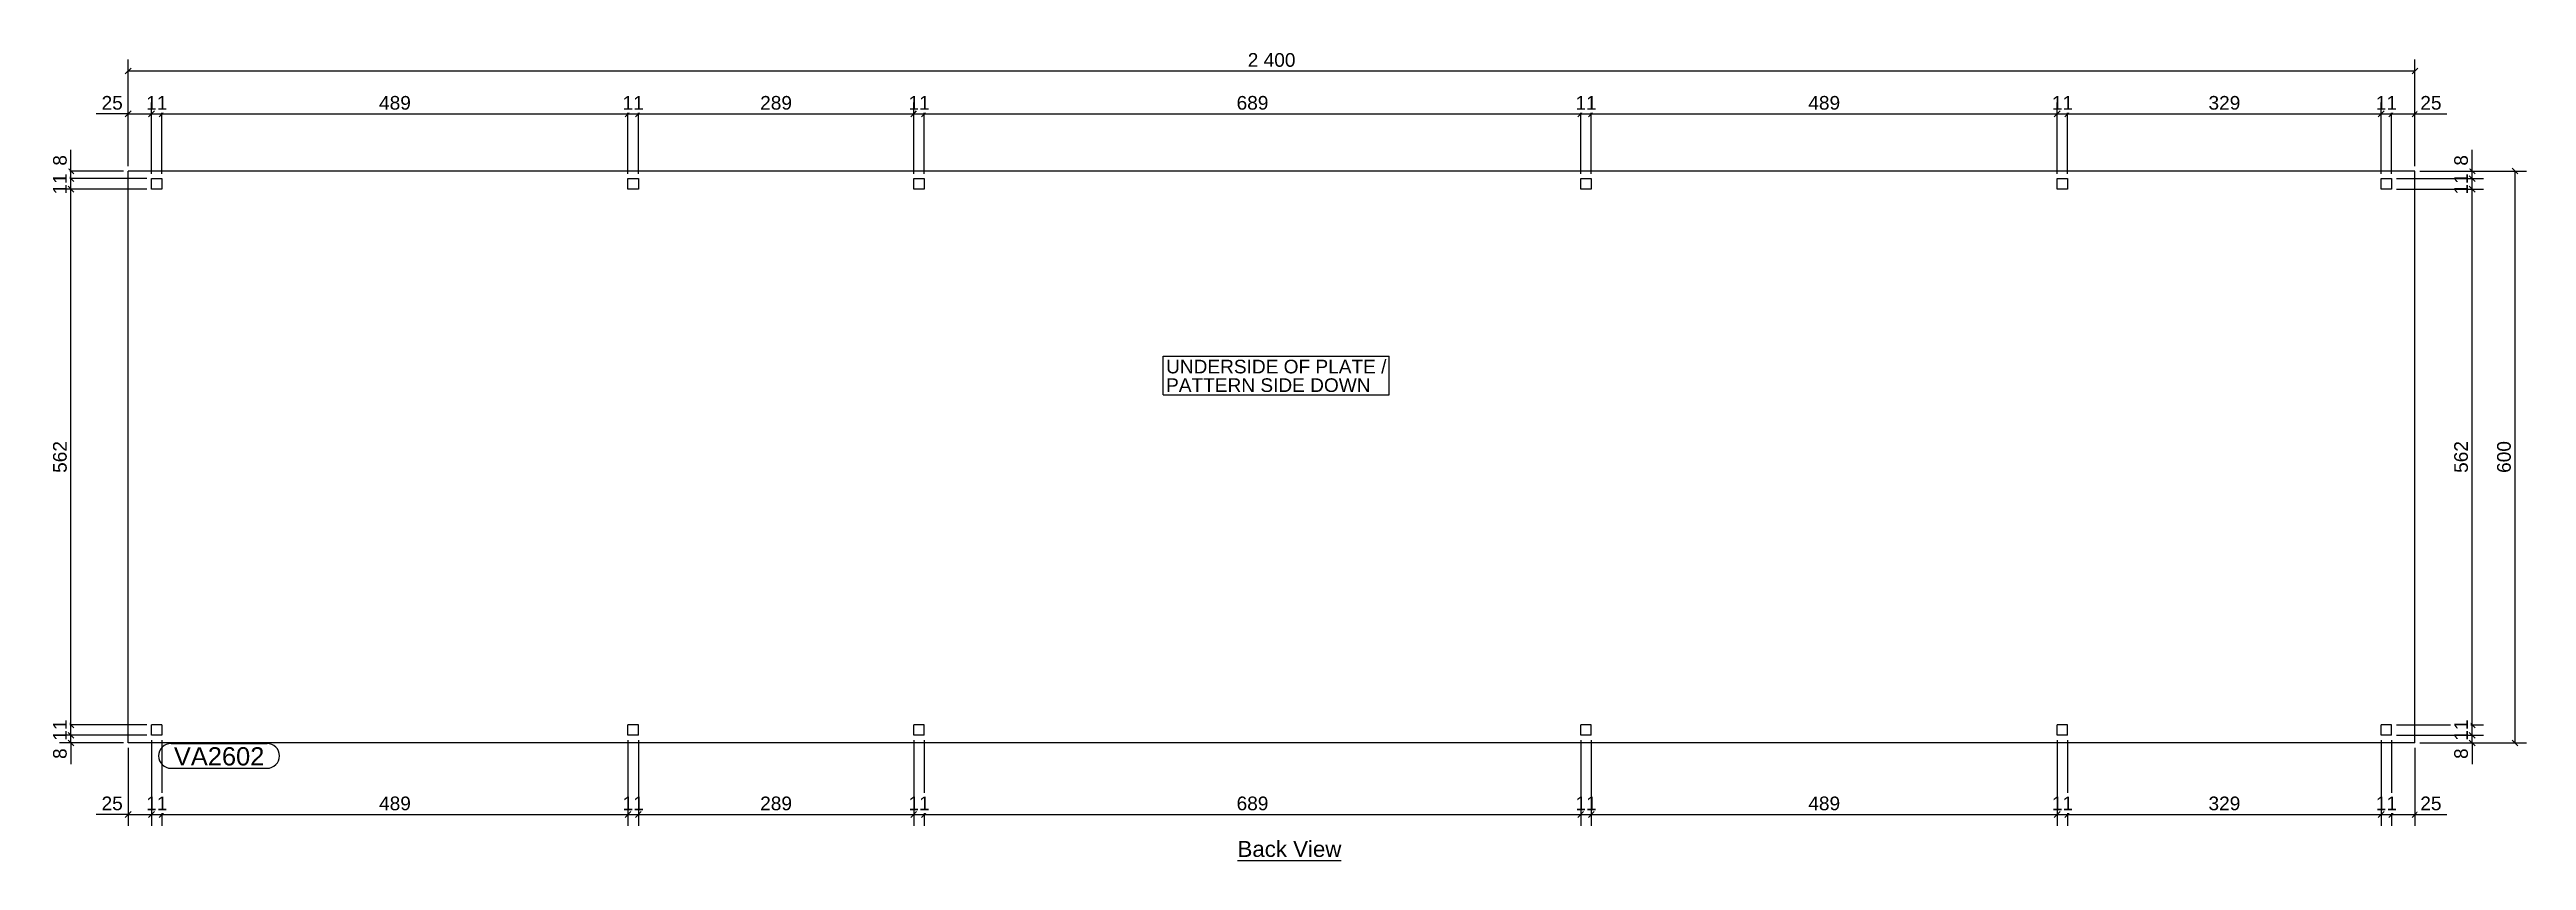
# Model space of a CAD drawing. Header units: millimetres. Extents: x 12 to 2612, y 22 to 873.
import ezdxf

# ---------------------------------------------------------------- set-up
doc = ezdxf.new("R2010")
doc.units = ezdxf.units.MM
doc.styles.add('Arial', font='ARIAL.TTF', dxfattribs={"height": 0.2})

# ---------------------------------------------------------------- blocks, each defined once
blk = doc.blocks.new('Unknown-35597796-11 - 4921')
at = {"color": 6, "linetype": 'Continuous'}
blk.add_line((1258.8, 22.5), (1367.7, 22.5), dxfattribs=at)
at = {"color": 0, "linetype": 'Continuous'}
blk.add_wipeout([(1367.7, 26.2), (1367.7, 43.8), (1258.8, 43.8), (1258.8, 26.2)], dxfattribs=at)
at = {"color": 6, "linetype": 'Continuous', "style": 'Arial'}
blk.add_text('Back View', height=16.71, dxfattribs=at).set_placement((1258.8, 26.2))
blk = doc.blocks.new('Part-35597796-4956 - 4921')
at = {"color": 30, "linetype": 'Continuous'}
for p, q in [((2494.5, 745.8), (94.5, 745.8)), ((94.5, 145.8), (94.5, 745.8)), ((119, 726.8), (119, 737.8)), ((119, 737.8), (130, 737.8)), ((130, 737.8), (130, 726.8)), ((619, 726.8), (619, 737.8)), ((619, 737.8), (630, 737.8)), ((630, 737.8), (630, 726.8)), ((919, 726.8), (919, 737.8)), ((919, 737.8), (930, 737.8)), ((930, 737.8), (930, 726.8)), ((1619, 726.8), (1619, 737.8)), ((1619, 737.8), (1630, 737.8)), ((1630, 737.8), (1630, 726.8)), ((2119, 726.8), (2119, 737.8)), ((2119, 737.8), (2130, 737.8)), ((2130, 737.8), (2130, 726.8)), ((2459, 726.8), (2459, 737.8)), ((2459, 737.8), (2470, 737.8)), ((2470, 737.8), (2470, 726.8)), ((2494.5, 145.8), (2494.5, 745.8)), ((130, 726.8), (119, 726.8)), ((630, 726.8), (619, 726.8)), ((930, 726.8), (919, 726.8)), ((1630, 726.8), (1619, 726.8)), ((2130, 726.8), (2119, 726.8)), ((2470, 726.8), (2459, 726.8)), ((130, 164.8), (119, 164.8)), ((119, 153.8), (119, 164.8)), ((130, 164.8), (130, 153.8)), ((630, 164.8), (619, 164.8)), ((619, 153.8), (619, 164.8)), ((630, 153.8), (630, 164.8)), ((930, 164.8), (919, 164.8)), ((919, 153.8), (919, 164.8)), ((930, 153.8), (930, 164.8)), ((1630, 164.8), (1619, 164.8)), ((1619, 153.8), (1619, 164.8)), ((1630, 153.8), (1630, 164.8)), ((2130, 164.8), (2119, 164.8)), ((2119, 153.8), (2119, 164.8)), ((2130, 153.8), (2130, 164.8)), ((2470, 164.8), (2459, 164.8)), ((2459, 153.8), (2459, 164.8)), ((2470, 153.8), (2470, 164.8)), ((2494.5, 145.8), (94.5, 145.8)), ((130, 153.8), (119, 153.8)), ((630, 153.8), (619, 153.8)), ((930, 153.8), (919, 153.8)), ((1630, 153.8), (1619, 153.8)), ((2130, 153.8), (2119, 153.8)), ((2470, 153.8), (2459, 153.8))]:
    blk.add_line(p, q, dxfattribs=at)
blk = doc.blocks.new('StraightDimension-35597796-5137 - 4921')
at = {"color": 7, "linetype": 'Continuous'}
for p, q in [((619, 148.8), (619, 58.8)), ((630, 148.8), (630, 58.8)), ((616, 67.7), (622, 73.8)), ((619, 70.8), (630, 70.8)), ((633, 73.8), (627, 67.7))]:
    blk.add_line(p, q, dxfattribs=at)
at = {"color": 0}
blk.add_wipeout([(638.6, 72.3), (638.6, 93.2), (610.4, 93.2), (610.4, 72.3)], dxfattribs=at)
at = {"color": 96, "style": 'Arial'}
blk.add_text('11', height=14.33, dxfattribs=at).set_placement((613.4, 75.2))
blk = doc.blocks.new('StraightDimension-35597796-5087 - 4921')
at = {"color": 7, "linetype": 'Continuous'}
for p, q in [((2475, 737.8), (2566.5, 737.8)), ((2551.5, 740.8), (2557.5, 734.7)), ((2557.5, 723.7), (2551.5, 729.8)), ((2554.5, 726.8), (2554.5, 737.8)), ((2475, 726.8), (2566.5, 726.8))]:
    blk.add_line(p, q, dxfattribs=at)
at = {"color": 0}
blk.add_wipeout([(2553, 746.4), (2532, 746.4), (2532, 718.1), (2553, 718.1)], dxfattribs=at)
at = {"color": 96, "style": 'Arial'}
blk.add_text('11', height=14.33, rotation=90.0002, dxfattribs=at).set_placement((2550, 721.1))
blk = doc.blocks.new('StraightDimension-35597796-5133 - 4921')
at = {"color": 7, "linetype": 'Continuous'}
for p, q in [((1619, 148.8), (1619, 58.8)), ((1630, 148.8), (1630, 58.8)), ((1616, 67.7), (1622, 73.8)), ((1619, 70.8), (1630, 70.8)), ((1633, 73.8), (1627, 67.7))]:
    blk.add_line(p, q, dxfattribs=at)
at = {"color": 0}
blk.add_wipeout([(1638.6, 72.3), (1638.6, 93.2), (1610.4, 93.2), (1610.4, 72.3)], dxfattribs=at)
at = {"color": 96, "style": 'Arial'}
blk.add_text('11', height=14.33, dxfattribs=at).set_placement((1613.4, 75.2))
blk = doc.blocks.new('StraightDimension-35597796-5088 - 4921')
at = {"color": 7, "linetype": 'Continuous'}
for p, q in [((2557.5, 723.7), (2551.5, 729.8)), ((2475, 726.8), (2566.5, 726.8)), ((2554.5, 164.7), (2554.5, 726.8)), ((2475, 164.7), (2566.5, 164.7)), ((2551.5, 167.8), (2557.5, 161.7))]:
    blk.add_line(p, q, dxfattribs=at)
at = {"color": 0}
blk.add_wipeout([(2553, 465.4), (2532, 465.4), (2532, 426.1), (2553, 426.1)], dxfattribs=at)
at = {"color": 96, "style": 'Arial'}
blk.add_text('562', height=14.33, rotation=90.0002, dxfattribs=at).set_placement((2550, 429.1))
blk = doc.blocks.new('StraightDimension-35597796-4960 - 4921')
at = {"color": 7, "linetype": 'Continuous'}
for p, q in [((89.5, 745.8), (22.5, 745.8)), ((114, 737.8), (22.5, 737.8)), ((31.5, 748.8), (37.5, 742.7)), ((37.5, 734.7), (31.5, 740.8)), ((34.5, 737.8), (34.5, 745.8))]:
    blk.add_line(p, q, dxfattribs=at)
at = {"color": 0}
blk.add_wipeout([(33, 765.5), (12, 765.5), (12, 748.4), (33, 748.4)], dxfattribs=at)
at = {"color": 7, "linetype": 'Continuous'}
blk.add_line((34.5, 745.8), (34.5, 768.1), dxfattribs=at)
blk.add_line((34.5, 745.8), (34.5, 768.1), dxfattribs=at)
at = {"color": 96, "style": 'Arial'}
blk.add_text('8', height=14.3, rotation=90.0002, dxfattribs=at).set_placement((30, 751.4))
blk = doc.blocks.new('StraightDimension-35597796-5089 - 4921')
at = {"color": 7, "linetype": 'Continuous'}
for p, q in [((2475, 164.7), (2566.5, 164.7)), ((2551.5, 167.8), (2557.5, 161.7)), ((2557.5, 150.7), (2551.5, 156.8)), ((2554.5, 153.8), (2554.5, 164.7)), ((2475, 153.8), (2566.5, 153.8))]:
    blk.add_line(p, q, dxfattribs=at)
at = {"color": 0}
blk.add_wipeout([(2553, 173.4), (2532, 173.4), (2532, 145.1), (2553, 145.1)], dxfattribs=at)
at = {"color": 96, "style": 'Arial'}
blk.add_text('11', height=14.33, rotation=90.0002, dxfattribs=at).set_placement((2550, 148.1))
blk = doc.blocks.new('StraightDimension-35597796-4961 - 4921')
at = {"color": 7, "linetype": 'Continuous'}
for p, q in [((114, 737.8), (22.5, 737.8)), ((31.5, 740.8), (37.5, 734.7)), ((37.5, 723.7), (31.5, 729.8)), ((34.5, 726.8), (34.5, 737.8)), ((114, 726.8), (22.5, 726.8))]:
    blk.add_line(p, q, dxfattribs=at)
at = {"color": 0}
blk.add_wipeout([(33, 746.4), (12, 746.4), (12, 718.1), (33, 718.1)], dxfattribs=at)
at = {"color": 96, "style": 'Arial'}
blk.add_text('11', height=14.33, rotation=90.0002, dxfattribs=at).set_placement((30, 721.1))
blk = doc.blocks.new('StraightDimension-35597796-5090 - 4921')
at = {"color": 7, "linetype": 'Continuous'}
for p, q in [((2551.5, 156.8), (2557.5, 150.7)), ((2475, 153.8), (2566.5, 153.8)), ((2499.5, 145.8), (2566.5, 145.8)), ((2557.5, 142.7), (2551.5, 148.8)), ((2554.5, 145.8), (2554.5, 153.8))]:
    blk.add_line(p, q, dxfattribs=at)
at = {"color": 0}
blk.add_wipeout([(2553, 143.1), (2532, 143.1), (2532, 126), (2553, 126)], dxfattribs=at)
at = {"color": 7, "linetype": 'Continuous'}
blk.add_line((2554.5, 145.8), (2554.5, 123.4), dxfattribs=at)
blk.add_line((2554.5, 145.8), (2554.5, 123.4), dxfattribs=at)
at = {"color": 96, "style": 'Arial'}
blk.add_text('8', height=14.3, rotation=90.0002, dxfattribs=at).set_placement((2550, 129))
blk = doc.blocks.new('StraightDimension-35597796-4962 - 4921')
at = {"color": 7, "linetype": 'Continuous'}
for p, q in [((37.5, 723.7), (31.5, 729.8)), ((114, 726.8), (22.5, 726.8)), ((34.5, 164.7), (34.5, 726.8)), ((114, 164.7), (22.5, 164.7)), ((31.5, 167.8), (37.5, 161.7))]:
    blk.add_line(p, q, dxfattribs=at)
at = {"color": 0}
blk.add_wipeout([(33, 465.4), (12, 465.4), (12, 426.1), (33, 426.1)], dxfattribs=at)
at = {"color": 96, "style": 'Arial'}
blk.add_text('562', height=14.33, rotation=90.0002, dxfattribs=at).set_placement((30, 429.1))
blk = doc.blocks.new('StraightDimension-35597796-5138 - 4921')
at = {"color": 7, "linetype": 'Continuous'}
for p, q in [((130, 148.8), (130, 58.8)), ((619, 148.8), (619, 58.8)), ((133, 73.8), (127, 67.7)), ((130, 70.8), (619, 70.8)), ((616, 67.7), (622, 73.8))]:
    blk.add_line(p, q, dxfattribs=at)
at = {"color": 0}
blk.add_wipeout([(394.2, 72.3), (394.2, 93.2), (354.8, 93.2), (354.8, 72.3)], dxfattribs=at)
at = {"color": 96, "style": 'Arial'}
blk.add_text('489', height=14.33, dxfattribs=at).set_placement((357.8, 75.2))
blk = doc.blocks.new('StraightDimension-35597796-4963 - 4921')
at = {"color": 7, "linetype": 'Continuous'}
for p, q in [((114, 164.7), (22.5, 164.7)), ((31.5, 167.8), (37.5, 161.7)), ((37.5, 150.7), (31.5, 156.8)), ((34.5, 153.8), (34.5, 164.7)), ((114, 153.8), (22.5, 153.8))]:
    blk.add_line(p, q, dxfattribs=at)
at = {"color": 0}
blk.add_wipeout([(33, 173.4), (12, 173.4), (12, 145.1), (33, 145.1)], dxfattribs=at)
at = {"color": 96, "style": 'Arial'}
blk.add_text('11', height=14.33, rotation=90.0002, dxfattribs=at).set_placement((30, 148.1))
blk = doc.blocks.new('StraightDimension-35597796-4964 - 4921')
at = {"color": 7, "linetype": 'Continuous'}
for p, q in [((31.5, 156.8), (37.5, 150.7)), ((114, 153.8), (22.5, 153.8)), ((89.5, 145.8), (22.5, 145.8)), ((37.5, 142.7), (31.5, 148.8)), ((34.5, 145.8), (34.5, 153.8))]:
    blk.add_line(p, q, dxfattribs=at)
at = {"color": 0}
blk.add_wipeout([(33, 143.1), (12, 143.1), (12, 126), (33, 126)], dxfattribs=at)
at = {"color": 7, "linetype": 'Continuous'}
blk.add_line((34.5, 145.8), (34.5, 123.4), dxfattribs=at)
blk.add_line((34.5, 145.8), (34.5, 123.4), dxfattribs=at)
at = {"color": 96, "style": 'Arial'}
blk.add_text('8', height=14.3, rotation=90.0002, dxfattribs=at).set_placement((30, 129))
blk = doc.blocks.new('StraightDimension-35597796-5191 - 4921')
at = {"color": 7, "linetype": 'Continuous'}
for p, q in [((133, 808.8), (127, 802.7)), ((130, 742.8), (130, 817.8)), ((616, 802.7), (622, 808.8)), ((619, 742.8), (619, 817.8)), ((130, 805.8), (619, 805.8))]:
    blk.add_line(p, q, dxfattribs=at)
at = {"color": 0}
blk.add_wipeout([(394.2, 807.2), (394.2, 828.2), (354.8, 828.2), (354.8, 807.2)], dxfattribs=at)
at = {"color": 96, "style": 'Arial'}
blk.add_text('489', height=14.33, dxfattribs=at).set_placement((357.8, 810.2))
blk = doc.blocks.new('StraightDimension-35597796-5086 - 4921')
at = {"color": 7, "linetype": 'Continuous'}
for p, q in [((2475, 737.8), (2566.5, 737.8)), ((2499.5, 745.8), (2566.5, 745.8)), ((2551.5, 748.8), (2557.5, 742.7)), ((2557.5, 734.7), (2551.5, 740.8)), ((2554.5, 737.8), (2554.5, 745.8))]:
    blk.add_line(p, q, dxfattribs=at)
at = {"color": 0}
blk.add_wipeout([(2553, 765.5), (2532, 765.5), (2532, 748.4), (2553, 748.4)], dxfattribs=at)
at = {"color": 7, "linetype": 'Continuous'}
blk.add_line((2554.5, 745.8), (2554.5, 768.1), dxfattribs=at)
blk.add_line((2554.5, 745.8), (2554.5, 768.1), dxfattribs=at)
at = {"color": 96, "style": 'Arial'}
blk.add_text('8', height=14.3, rotation=90.0002, dxfattribs=at).set_placement((2550, 751.4))
blk = doc.blocks.new('StraightDimension-35597796-5187 - 4921')
at = {"color": 7, "linetype": 'Continuous'}
for p, q in [((933, 808.8), (927, 802.7)), ((930, 742.8), (930, 817.8)), ((1616, 802.7), (1622, 808.8)), ((1619, 742.8), (1619, 817.8)), ((930, 805.8), (1619, 805.8))]:
    blk.add_line(p, q, dxfattribs=at)
at = {"color": 0}
blk.add_wipeout([(1294.2, 807.2), (1294.2, 828.2), (1254.8, 828.2), (1254.8, 807.2)], dxfattribs=at)
at = {"color": 96, "style": 'Arial'}
blk.add_text('689', height=14.33, dxfattribs=at).set_placement((1257.8, 810.2))
blk = doc.blocks.new('StraightDimension-35597796-5123 - 4921')
at = {"color": 7, "linetype": 'Continuous'}
for p, q in [((2499.5, 745.8), (2611.5, 745.8)), ((2602.5, 742.7), (2596.5, 748.8)), ((2599.5, 145.8), (2599.5, 745.8)), ((2499.5, 145.8), (2611.5, 145.8)), ((2596.5, 148.8), (2602.5, 142.7))]:
    blk.add_line(p, q, dxfattribs=at)
at = {"color": 0}
blk.add_wipeout([(2598, 465.4), (2577, 465.4), (2577, 426.1), (2598, 426.1)], dxfattribs=at)
at = {"color": 96, "style": 'Arial'}
blk.add_text('600', height=14.33, rotation=90.0002, dxfattribs=at).set_placement((2595, 429.1))
blk = doc.blocks.new('StraightDimension-35597796-5192 - 4921')
at = {"color": 7, "linetype": 'Continuous'}
for p, q in [((116, 802.7), (122, 808.8)), ((119, 742.8), (119, 817.8)), ((133, 808.8), (127, 802.7)), ((130, 742.8), (130, 817.8)), ((119, 805.8), (130, 805.8))]:
    blk.add_line(p, q, dxfattribs=at)
at = {"color": 0}
blk.add_wipeout([(138.6, 807.2), (138.6, 828.3), (110.4, 828.3), (110.4, 807.2)], dxfattribs=at)
at = {"color": 96, "style": 'Arial'}
blk.add_text('11', height=14.33, dxfattribs=at).set_placement((113.4, 810.2))
blk = doc.blocks.new('StraightDimension-35597796-5128 - 4921')
at = {"color": 7, "linetype": 'Continuous'}
for p, q in [((2470, 148.8), (2470, 58.8)), ((2494.5, 140.8), (2494.5, 58.8)), ((2467, 67.7), (2473, 73.8)), ((2470, 70.8), (2494.5, 70.8)), ((2497.5, 73.8), (2491.5, 67.7))]:
    blk.add_line(p, q, dxfattribs=at)
at = {"color": 0}
blk.add_wipeout([(2525.4, 72.3), (2525.4, 93.2), (2497.1, 93.2), (2497.1, 72.3)], dxfattribs=at)
at = {"color": 7, "linetype": 'Continuous'}
blk.add_line((2494.5, 70.8), (2528, 70.8), dxfattribs=at)
blk.add_line((2494.5, 70.8), (2528, 70.8), dxfattribs=at)
at = {"color": 96, "style": 'Arial'}
blk.add_text('25', height=14.33, dxfattribs=at).set_placement((2500.1, 75.2))
blk = doc.blocks.new('StraightDimension-35597796-5193 - 4921')
at = {"color": 7, "linetype": 'Continuous'}
for p, q in [((91.5, 802.7), (97.5, 808.8)), ((94.5, 750.8), (94.5, 817.8)), ((122, 808.8), (116, 802.7)), ((119, 742.8), (119, 817.8)), ((94.5, 805.8), (119, 805.8))]:
    blk.add_line(p, q, dxfattribs=at)
at = {"color": 0}
blk.add_wipeout([(91.9, 807.2), (91.9, 828.2), (63.6, 828.2), (63.6, 807.2)], dxfattribs=at)
at = {"color": 7, "linetype": 'Continuous'}
blk.add_line((94.5, 805.8), (61, 805.8), dxfattribs=at)
blk.add_line((94.5, 805.8), (61, 805.8), dxfattribs=at)
at = {"color": 96, "style": 'Arial'}
blk.add_text('25', height=14.33, dxfattribs=at).set_placement((66.6, 810.2))
blk = doc.blocks.new('StraightDimension-35597796-5129 - 4921')
at = {"color": 7, "linetype": 'Continuous'}
for p, q in [((2459, 148.8), (2459, 58.8)), ((2470, 148.8), (2470, 58.8)), ((2456, 67.7), (2462, 73.8)), ((2459, 70.8), (2470, 70.8)), ((2473, 73.8), (2467, 67.7))]:
    blk.add_line(p, q, dxfattribs=at)
at = {"color": 0}
blk.add_wipeout([(2478.6, 72.3), (2478.6, 93.2), (2450.4, 93.2), (2450.4, 72.3)], dxfattribs=at)
at = {"color": 96, "style": 'Arial'}
blk.add_text('11', height=14.33, dxfattribs=at).set_placement((2453.4, 75.2))
blk = doc.blocks.new('StraightDimension-35597796-5130 - 4921')
at = {"color": 7, "linetype": 'Continuous'}
for p, q in [((2130, 148.8), (2130, 58.8)), ((2459, 148.8), (2459, 58.8)), ((2133, 73.8), (2127, 67.7)), ((2130, 70.8), (2459, 70.8)), ((2456, 67.7), (2462, 73.8))]:
    blk.add_line(p, q, dxfattribs=at)
at = {"color": 0}
blk.add_wipeout([(2314.2, 72.3), (2314.2, 93.2), (2274.8, 93.2), (2274.8, 72.3)], dxfattribs=at)
at = {"color": 96, "style": 'Arial'}
blk.add_text('329', height=14.33, dxfattribs=at).set_placement((2277.8, 75.2))
blk = doc.blocks.new('StraightDimension-35597796-5131 - 4921')
at = {"color": 7, "linetype": 'Continuous'}
for p, q in [((2119, 148.8), (2119, 58.8)), ((2130, 148.8), (2130, 58.8)), ((2116, 67.7), (2122, 73.8)), ((2119, 70.8), (2130, 70.8)), ((2133, 73.8), (2127, 67.7))]:
    blk.add_line(p, q, dxfattribs=at)
at = {"color": 0}
blk.add_wipeout([(2138.6, 72.3), (2138.6, 93.2), (2110.4, 93.2), (2110.4, 72.3)], dxfattribs=at)
at = {"color": 96, "style": 'Arial'}
blk.add_text('11', height=14.33, dxfattribs=at).set_placement((2113.4, 75.2))
blk = doc.blocks.new('StraightDimension-35597796-5132 - 4921')
at = {"color": 7, "linetype": 'Continuous'}
for p, q in [((1630, 148.8), (1630, 58.8)), ((2119, 148.8), (2119, 58.8)), ((1633, 73.8), (1627, 67.7)), ((1630, 70.8), (2119, 70.8)), ((2116, 67.7), (2122, 73.8))]:
    blk.add_line(p, q, dxfattribs=at)
at = {"color": 0}
blk.add_wipeout([(1894.2, 72.3), (1894.2, 93.2), (1854.8, 93.2), (1854.8, 72.3)], dxfattribs=at)
at = {"color": 96, "style": 'Arial'}
blk.add_text('489', height=14.33, dxfattribs=at).set_placement((1857.8, 75.2))
blk = doc.blocks.new('StraightDimension-35597796-5134 - 4921')
at = {"color": 7, "linetype": 'Continuous'}
for p, q in [((930, 148.8), (930, 58.8)), ((1619, 148.8), (1619, 58.8)), ((933, 73.8), (927, 67.7)), ((930, 70.8), (1619, 70.8)), ((1616, 67.7), (1622, 73.8))]:
    blk.add_line(p, q, dxfattribs=at)
at = {"color": 0}
blk.add_wipeout([(1294.2, 72.3), (1294.2, 93.2), (1254.8, 93.2), (1254.8, 72.3)], dxfattribs=at)
at = {"color": 96, "style": 'Arial'}
blk.add_text('689', height=14.33, dxfattribs=at).set_placement((1257.8, 75.2))
blk = doc.blocks.new('StraightDimension-35597796-5135 - 4921')
at = {"color": 7, "linetype": 'Continuous'}
for p, q in [((919, 148.8), (919, 58.8)), ((930, 148.8), (930, 58.8)), ((916, 67.7), (922, 73.8)), ((919, 70.8), (930, 70.8)), ((933, 73.8), (927, 67.7))]:
    blk.add_line(p, q, dxfattribs=at)
at = {"color": 0}
blk.add_wipeout([(938.6, 72.3), (938.6, 93.2), (910.4, 93.2), (910.4, 72.3)], dxfattribs=at)
at = {"color": 96, "style": 'Arial'}
blk.add_text('11', height=14.33, dxfattribs=at).set_placement((913.4, 75.2))
blk = doc.blocks.new('StraightDimension-35597796-5136 - 4921')
at = {"color": 7, "linetype": 'Continuous'}
for p, q in [((630, 148.8), (630, 58.8)), ((919, 148.8), (919, 58.8)), ((633, 73.8), (627, 67.7)), ((630, 70.8), (919, 70.8)), ((916, 67.7), (922, 73.8))]:
    blk.add_line(p, q, dxfattribs=at)
at = {"color": 0}
blk.add_wipeout([(794.2, 72.3), (794.2, 93.2), (754.8, 93.2), (754.8, 72.3)], dxfattribs=at)
at = {"color": 96, "style": 'Arial'}
blk.add_text('289', height=14.33, dxfattribs=at).set_placement((757.8, 75.2))
blk = doc.blocks.new('StraightDimension-35597796-5139 - 4921')
at = {"color": 7, "linetype": 'Continuous'}
for p, q in [((119, 148.8), (119, 58.8)), ((130, 148.8), (130, 58.8)), ((116, 67.7), (122, 73.8)), ((119, 70.8), (130, 70.8)), ((133, 73.8), (127, 67.7))]:
    blk.add_line(p, q, dxfattribs=at)
at = {"color": 0}
blk.add_wipeout([(138.6, 72.3), (138.6, 93.2), (110.4, 93.2), (110.4, 72.3)], dxfattribs=at)
at = {"color": 96, "style": 'Arial'}
blk.add_text('11', height=14.33, dxfattribs=at).set_placement((113.4, 75.2))
blk = doc.blocks.new('StraightDimension-35597796-5140 - 4921')
at = {"color": 7, "linetype": 'Continuous'}
for p, q in [((94.5, 140.8), (94.5, 58.8)), ((119, 148.8), (119, 58.8)), ((91.5, 67.7), (97.5, 73.8)), ((94.5, 70.8), (119, 70.8)), ((122, 73.8), (116, 67.7))]:
    blk.add_line(p, q, dxfattribs=at)
at = {"color": 0}
blk.add_wipeout([(91.9, 72.3), (91.9, 93.2), (63.6, 93.2), (63.6, 72.3)], dxfattribs=at)
at = {"color": 7, "linetype": 'Continuous'}
blk.add_line((94.5, 70.8), (61, 70.8), dxfattribs=at)
blk.add_line((94.5, 70.8), (61, 70.8), dxfattribs=at)
at = {"color": 96, "style": 'Arial'}
blk.add_text('25', height=14.33, dxfattribs=at).set_placement((66.6, 75.2))
blk = doc.blocks.new('StraightDimension-35597796-5181 - 4921')
at = {"color": 7, "linetype": 'Continuous'}
for p, q in [((2467, 802.7), (2473, 808.8)), ((2470, 742.8), (2470, 817.8)), ((2497.5, 808.8), (2491.5, 802.7)), ((2494.5, 750.8), (2494.5, 817.8)), ((2470, 805.8), (2494.5, 805.8))]:
    blk.add_line(p, q, dxfattribs=at)
at = {"color": 0}
blk.add_wipeout([(2525.4, 807.2), (2525.4, 828.3), (2497.1, 828.3), (2497.1, 807.2)], dxfattribs=at)
at = {"color": 7, "linetype": 'Continuous'}
blk.add_line((2494.5, 805.8), (2528, 805.8), dxfattribs=at)
blk.add_line((2494.5, 805.8), (2528, 805.8), dxfattribs=at)
at = {"color": 96, "style": 'Arial'}
blk.add_text('25', height=14.33, dxfattribs=at).set_placement((2500.1, 810.2))
blk = doc.blocks.new('StraightDimension-35597796-5182 - 4921')
at = {"color": 7, "linetype": 'Continuous'}
for p, q in [((2456, 802.7), (2462, 808.8)), ((2459, 742.8), (2459, 817.8)), ((2473, 808.8), (2467, 802.7)), ((2470, 742.8), (2470, 817.8)), ((2459, 805.8), (2470, 805.8))]:
    blk.add_line(p, q, dxfattribs=at)
at = {"color": 0}
blk.add_wipeout([(2478.6, 807.2), (2478.6, 828.3), (2450.4, 828.3), (2450.4, 807.2)], dxfattribs=at)
at = {"color": 96, "style": 'Arial'}
blk.add_text('11', height=14.33, dxfattribs=at).set_placement((2453.4, 810.2))
blk = doc.blocks.new('StraightDimension-35597796-5183 - 4921')
at = {"color": 7, "linetype": 'Continuous'}
for p, q in [((2133, 808.8), (2127, 802.7)), ((2130, 742.8), (2130, 817.8)), ((2456, 802.7), (2462, 808.8)), ((2459, 742.8), (2459, 817.8)), ((2130, 805.8), (2459, 805.8))]:
    blk.add_line(p, q, dxfattribs=at)
at = {"color": 0}
blk.add_wipeout([(2314.2, 807.2), (2314.2, 828.2), (2274.8, 828.2), (2274.8, 807.2)], dxfattribs=at)
at = {"color": 96, "style": 'Arial'}
blk.add_text('329', height=14.33, dxfattribs=at).set_placement((2277.8, 810.2))
blk = doc.blocks.new('StraightDimension-35597796-5184 - 4921')
at = {"color": 7, "linetype": 'Continuous'}
for p, q in [((2116, 802.7), (2122, 808.8)), ((2119, 742.8), (2119, 817.8)), ((2133, 808.8), (2127, 802.7)), ((2130, 742.8), (2130, 817.8)), ((2119, 805.8), (2130, 805.8))]:
    blk.add_line(p, q, dxfattribs=at)
at = {"color": 0}
blk.add_wipeout([(2138.6, 807.2), (2138.6, 828.3), (2110.4, 828.3), (2110.4, 807.2)], dxfattribs=at)
at = {"color": 96, "style": 'Arial'}
blk.add_text('11', height=14.33, dxfattribs=at).set_placement((2113.4, 810.2))
blk = doc.blocks.new('StraightDimension-35597796-5185 - 4921')
at = {"color": 7, "linetype": 'Continuous'}
for p, q in [((1633, 808.8), (1627, 802.7)), ((1630, 742.8), (1630, 817.8)), ((2116, 802.7), (2122, 808.8)), ((2119, 742.8), (2119, 817.8)), ((1630, 805.8), (2119, 805.8))]:
    blk.add_line(p, q, dxfattribs=at)
at = {"color": 0}
blk.add_wipeout([(1894.2, 807.2), (1894.2, 828.2), (1854.8, 828.2), (1854.8, 807.2)], dxfattribs=at)
at = {"color": 96, "style": 'Arial'}
blk.add_text('489', height=14.33, dxfattribs=at).set_placement((1857.8, 810.2))
blk = doc.blocks.new('StraightDimension-35597796-5186 - 4921')
at = {"color": 7, "linetype": 'Continuous'}
for p, q in [((1616, 802.7), (1622, 808.8)), ((1619, 742.8), (1619, 817.8)), ((1633, 808.8), (1627, 802.7)), ((1630, 742.8), (1630, 817.8)), ((1619, 805.8), (1630, 805.8))]:
    blk.add_line(p, q, dxfattribs=at)
at = {"color": 0}
blk.add_wipeout([(1638.6, 807.2), (1638.6, 828.3), (1610.4, 828.3), (1610.4, 807.2)], dxfattribs=at)
at = {"color": 96, "style": 'Arial'}
blk.add_text('11', height=14.33, dxfattribs=at).set_placement((1613.4, 810.2))
blk = doc.blocks.new('StraightDimension-35597796-5188 - 4921')
at = {"color": 7, "linetype": 'Continuous'}
for p, q in [((916, 802.7), (922, 808.8)), ((919, 742.8), (919, 817.8)), ((933, 808.8), (927, 802.7)), ((930, 742.8), (930, 817.8)), ((919, 805.8), (930, 805.8))]:
    blk.add_line(p, q, dxfattribs=at)
at = {"color": 0}
blk.add_wipeout([(938.6, 807.2), (938.6, 828.3), (910.4, 828.3), (910.4, 807.2)], dxfattribs=at)
at = {"color": 96, "style": 'Arial'}
blk.add_text('11', height=14.33, dxfattribs=at).set_placement((913.4, 810.2))
blk = doc.blocks.new('StraightDimension-35597796-5189 - 4921')
at = {"color": 7, "linetype": 'Continuous'}
for p, q in [((633, 808.8), (627, 802.7)), ((630, 742.8), (630, 817.8)), ((916, 802.7), (922, 808.8)), ((919, 742.8), (919, 817.8)), ((630, 805.8), (919, 805.8))]:
    blk.add_line(p, q, dxfattribs=at)
at = {"color": 0}
blk.add_wipeout([(794.2, 807.2), (794.2, 828.2), (754.8, 828.2), (754.8, 807.2)], dxfattribs=at)
at = {"color": 96, "style": 'Arial'}
blk.add_text('289', height=14.33, dxfattribs=at).set_placement((757.8, 810.2))
blk = doc.blocks.new('StraightDimension-35597796-5190 - 4921')
at = {"color": 7, "linetype": 'Continuous'}
for p, q in [((616, 802.7), (622, 808.8)), ((619, 742.8), (619, 817.8)), ((633, 808.8), (627, 802.7)), ((630, 742.8), (630, 817.8)), ((619, 805.8), (630, 805.8))]:
    blk.add_line(p, q, dxfattribs=at)
at = {"color": 0}
blk.add_wipeout([(638.6, 807.2), (638.6, 828.3), (610.4, 828.3), (610.4, 807.2)], dxfattribs=at)
at = {"color": 96, "style": 'Arial'}
blk.add_text('11', height=14.33, dxfattribs=at).set_placement((613.4, 810.2))
blk = doc.blocks.new('StraightDimension-35597796-5234 - 4921')
at = {"color": 7, "linetype": 'Continuous'}
for p, q in [((94.5, 750.8), (94.5, 862.8)), ((2494.5, 750.8), (2494.5, 862.8)), ((97.5, 853.8), (91.5, 847.7)), ((94.5, 850.8), (2494.5, 850.8)), ((2491.5, 847.7), (2497.5, 853.8))]:
    blk.add_line(p, q, dxfattribs=at)
at = {"color": 0}
blk.add_wipeout([(1322.5, 852.2), (1322.5, 873.3), (1266.5, 873.3), (1266.5, 852.2)], dxfattribs=at)
at = {"color": 96, "style": 'Arial'}
blk.add_text('2 400', height=14.33, dxfattribs=at).set_placement((1269.5, 855.2))
blk = doc.blocks.new('Text-35597796-6027 - 4921')
at = {"color": 0, "linetype": 'Continuous'}
blk.add_wipeout([(1398.2, 514), (1398.2, 529), (1183.8, 529), (1183.8, 514)], dxfattribs=at)
at = {"color": 7, "linetype": 'Continuous'}
blk.add_line((1180.8, 511), (1417.9, 511), dxfattribs=at)
at = {"color": 0, "linetype": 'Continuous'}
blk.add_wipeout([(1414.9, 533.5), (1414.9, 548.5), (1183.8, 548.5), (1183.8, 533.5)], dxfattribs=at)
at = {"color": 7, "linetype": 'Continuous'}
for p, q in [((1180.8, 551.5), (1417.9, 551.5)), ((1180.8, 511), (1180.8, 551.5)), ((1417.9, 511), (1417.9, 551.5))]:
    blk.add_line(p, q, dxfattribs=at)
at = {"color": 96, "linetype": 'Continuous', "style": 'Arial'}
for s, p in [('UNDERSIDE OF PLATE /', (1183.8, 533.5)), ('PATTERN SIDE DOWN', (1183.8, 514))]:
    blk.add_text(s, height=14.326, dxfattribs=at).set_placement(p)
blk = doc.blocks.new('Mark-35597796-5238 - 4921')
at = {"color": 0}
blk.add_wipeout([(237.3, 122.2), (237.3, 142.2), (142.5, 142.2), (142.5, 122.2)], dxfattribs=at)
blk.add_wipeout([(237.3, 122.2), (237.3, 142.2), (142.5, 142.2), (142.5, 122.2)], dxfattribs=at)
at = {"color": 7, "linetype": 'Continuous'}
for p, q in [((139.5, 145.2), (240.3, 145.2)), ((139.5, 119.2), (240.3, 119.2))]:
    blk.add_line(p, q, dxfattribs=at)
for centre, start, end in [((139.5, 132.2), 90, 270), ((240.3, 132.2), 270, 90)]:
    blk.add_arc(centre, 13, start, end, dxfattribs=at)
at = {"color": 96, "style": 'Arial'}
blk.add_text('VA2602', height=19.1, dxfattribs=at).set_placement((142.5, 122.2))

msp = doc.modelspace()

# ---------------------------------------------------------------- block references
for name in ['Part-35597796-4956 - 4921', 'Unknown-35597796-11 - 4921']:
    msp.add_blockref(name, (0, 0))

# ---------------------------------------------------------------- next in the draw order: block references
for name in ['StraightDimension-35597796-5191 - 4921', 'StraightDimension-35597796-5187 - 4921', 'StraightDimension-35597796-4960 - 4921', 'StraightDimension-35597796-5087 - 4921', 'Text-35597796-6027 - 4921', 'StraightDimension-35597796-5137 - 4921', 'StraightDimension-35597796-5133 - 4921']:
    msp.add_blockref(name, (0, 0))

# ---------------------------------------------------------------- next in the draw order: block references
for name in ['StraightDimension-35597796-5188 - 4921', 'StraightDimension-35597796-4961 - 4921', 'StraightDimension-35597796-5088 - 4921', 'StraightDimension-35597796-5138 - 4921']:
    msp.add_blockref(name, (0, 0))

# ---------------------------------------------------------------- next in the draw order: block references
for name in ['StraightDimension-35597796-5192 - 4921', 'StraightDimension-35597796-5189 - 4921', 'StraightDimension-35597796-5086 - 4921', 'StraightDimension-35597796-4962 - 4921', 'StraightDimension-35597796-5089 - 4921']:
    msp.add_blockref(name, (0, 0))

# ---------------------------------------------------------------- next in the draw order: block references
for name in ['StraightDimension-35597796-5193 - 4921', 'StraightDimension-35597796-5190 - 4921', 'StraightDimension-35597796-4963 - 4921', 'StraightDimension-35597796-5090 - 4921']:
    msp.add_blockref(name, (0, 0))

# ---------------------------------------------------------------- next in the draw order: block references
for name in ['StraightDimension-35597796-5123 - 4921', 'StraightDimension-35597796-4964 - 4921']:
    msp.add_blockref(name, (0, 0))

# ---------------------------------------------------------------- next in the draw order: block references
for name in ['StraightDimension-35597796-5181 - 4921', 'StraightDimension-35597796-5139 - 4921', 'StraightDimension-35597796-5128 - 4921']:
    msp.add_blockref(name, (0, 0))

# ---------------------------------------------------------------- next in the draw order: block references
for name in ['StraightDimension-35597796-5182 - 4921', 'StraightDimension-35597796-5140 - 4921', 'StraightDimension-35597796-5129 - 4921']:
    msp.add_blockref(name, (0, 0))

# ---------------------------------------------------------------- next in the draw order: block references
for name in ['StraightDimension-35597796-5183 - 4921', 'Mark-35597796-5238 - 4921', 'StraightDimension-35597796-5130 - 4921']:
    msp.add_blockref(name, (0, 0))

# ---------------------------------------------------------------- next in the draw order: block references
for name in ['StraightDimension-35597796-5184 - 4921', 'StraightDimension-35597796-5131 - 4921']:
    msp.add_blockref(name, (0, 0))

# ---------------------------------------------------------------- next in the draw order: block references
for name in ['StraightDimension-35597796-5185 - 4921', 'StraightDimension-35597796-5132 - 4921']:
    msp.add_blockref(name, (0, 0))

# ---------------------------------------------------------------- next in the draw order: block references
for name in ['StraightDimension-35597796-5186 - 4921', 'StraightDimension-35597796-5134 - 4921']:
    msp.add_blockref(name, (0, 0))

# ---------------------------------------------------------------- next in the draw order: block references
for name in ['StraightDimension-35597796-5234 - 4921', 'StraightDimension-35597796-5135 - 4921']:
    msp.add_blockref(name, (0, 0))

# ---------------------------------------------------------------- next in the draw order: block references
msp.add_blockref('StraightDimension-35597796-5136 - 4921', (0, 0))

doc.saveas('drawing.dxf')
